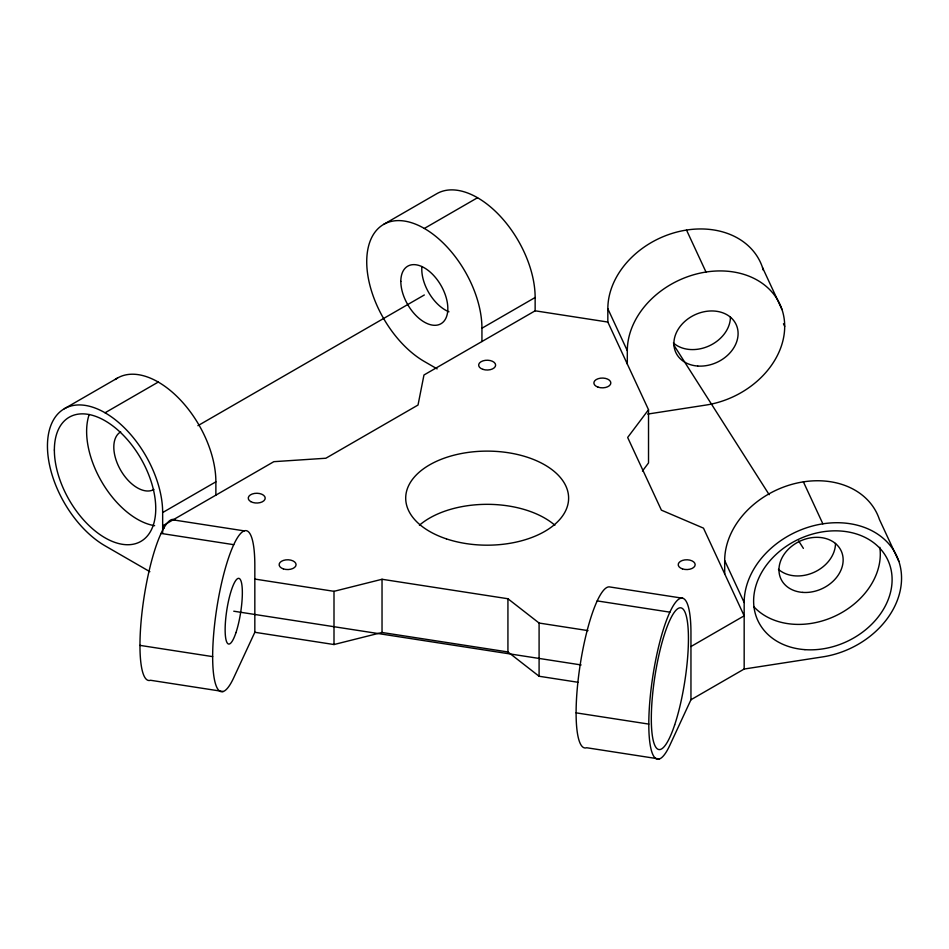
<?xml version="1.0" encoding="UTF-8"?>
<svg xmlns="http://www.w3.org/2000/svg" width="949" height="949" viewBox="0 0 949 949"><rect width="100%" height="100%" fill="white"/><g stroke="black" fill="none" stroke-linecap="round" stroke-linejoin="round"><path stroke-width="1.42" d="M161.045 533.433L233.739 544.679A81.46 17.212 -81.2 0 1 254.83 565.77L254.83 632.283L233.739 677.716A81.46 17.212 -81.2 0 1 212.659 656.625L139.966 645.379M597.182 600.907L669.875 612.152A81.46 17.212 -81.2 0 1 690.955 633.232L690.955 699.757L669.875 745.179A81.46 17.212 -81.2 0 1 648.796 724.099L576.102 712.853M763.34 270.275A81.46 64.247 -24.9 0 0 677.942 231.781A81.46 64.247 -24.9 0 0 607.834 308.745L607.834 322.055L648.523 409.731L627.657 437.465L661.394 510.147L703.482 528.142L744.17 615.818L690.955 646.542M642.437 471.036L648.523 462.946L648.523 409.731M64.318 408.746L117.534 378.022M383.598 224.415L436.813 193.691A81.46 47.035 60 0 1 499.589 215.518A81.46 47.035 60 0 1 535.141 297.5L535.141 310.809L423.966 374.997L418.023 405.033L325.863 458.237L273.834 461.677L162.659 525.865L163.88 528.486M149.859 571.678L105.054 545.817A81.46 47.035 60 0 1 47.45 446.042A81.46 47.035 60 0 1 105.054 412.779L158.269 382.056M437.133 368.876L424.333 361.486A81.46 47.035 60 0 1 366.729 261.71A81.46 47.035 60 0 1 424.333 228.448L477.537 197.724M197.914 425.686L424.333 294.973M162.659 533.255L162.659 512.555L215.874 481.831A81.46 47.035 60 0 0 178.756 398.248A81.46 47.035 60 0 0 115.244 379.505M481.938 341.533L481.938 328.224L535.141 297.5M690.955 699.757L744.17 669.033L822.866 656.862A81.46 64.247 -24.9 0 0 901.55 578.166A81.46 64.247 -24.9 0 0 822.866 523.824L803.388 481.855M254.83 579.068L334.001 591.322L382.032 579.27L507.929 598.748L539.091 623.042L588.036 630.622M254.83 632.283L334.001 644.537L382.032 632.485L507.929 651.963L539.091 676.257L577.965 682.272M647.716 414.072L705.997 405.057A81.46 64.247 -24.9 0 0 784.693 326.373L783.471 323.751M535.141 310.809L607.834 322.055M682.711 598.238L610.017 586.992A81.46 17.212 -81.2 0 0 579.661 668.238A81.46 17.212 -81.2 0 0 586.648 747.741L659.33 758.986M171.591 519.637L244.284 530.882M233.739 611.203L581.132 664.941M223.193 691.513L150.511 680.267A81.46 17.212 -81.2 0 1 143.916 598.131A81.46 17.212 -81.2 0 1 174.96 519.993M673.707 344.878L769.176 494.69M798.607 540.883L803.388 548.38M762.533 267.606L782.012 309.564M898.869 561.369L879.391 519.4A81.46 64.247 -24.9 0 0 793.115 484.014A81.46 64.247 -24.9 0 0 724.692 560.551L724.692 573.848M686.518 230.061L705.997 272.031A81.46 64.247 -24.9 0 1 784.693 326.373M607.834 308.745L627.313 350.715L627.313 364.013M724.692 560.551L744.17 602.52L744.17 669.033M539.091 623.042L539.091 676.257M507.929 598.748L507.929 651.963M382.032 579.27L382.032 632.485M334.001 591.322L334.001 644.537M215.874 481.831L215.874 495.141M105.054 412.779A81.46 47.035 60 0 1 162.659 512.555M648.796 724.099A81.46 17.212 -81.2 0 1 669.875 612.152M730.433 317.049A33.239 26.216 -24.9 0 1 709.045 345.934A33.239 26.216 -24.9 0 1 673.387 342.957M212.659 656.625A81.46 17.212 -81.2 0 1 233.739 544.679M627.313 350.715A81.46 64.247 -24.9 0 1 705.997 272.031M744.17 602.52A81.46 64.247 -24.9 0 1 822.866 523.824M424.333 228.448A81.46 47.035 60 0 1 481.938 328.224M419.411 525.236A81.46 47.035 0 0 1 554.88 525.236M835.488 543.409A33.239 26.216 -24.9 0 1 814.1 572.294A33.239 26.216 -24.9 0 1 778.441 569.317M448.96 311.794A33.239 19.194 60 0 1 421.914 266.539M153.928 489.459A33.239 19.194 60 0 1 120.689 470.265A33.239 19.194 60 0 1 120.689 431.89M154.64 525.687A71.685 41.388 60 0 1 101.994 482.27A71.685 41.388 60 0 1 89.194 414.499M879.806 547.324A71.685 56.537 -24.9 0 1 835.239 616.008A71.685 56.537 -24.9 0 1 753.696 606.565M235.969 632.615A33.239 7.023 -81.2 0 0 239.824 578.902A33.239 7.023 -81.2 0 0 225.435 622.081A33.239 7.023 -81.2 0 0 235.969 632.615M682.461 568.902A8.47 4.887 0 0 0 695.166 564.667A8.47 4.887 0 0 0 682.461 560.432A8.47 4.887 0 0 0 682.461 568.902M598.119 387.18A8.47 4.887 0 0 0 610.836 382.945A8.47 4.887 0 0 0 598.119 378.71A8.47 4.887 0 0 0 598.119 387.18M283.371 568.902A8.47 4.887 0 0 0 296.076 564.667A8.47 4.887 0 0 0 283.371 560.432A8.47 4.887 0 0 0 283.371 568.902M697.693 366.041A33.239 26.216 -24.9 0 0 737.005 326.717A33.239 26.216 -24.9 0 0 683.292 322.862A33.239 26.216 -24.9 0 0 697.693 366.041M446.421 538.878A81.46 47.035 0 0 0 568.617 498.154A81.46 47.035 0 0 0 446.421 457.418A81.46 47.035 0 0 0 446.421 538.878M54.366 450.028A71.685 41.388 60 0 0 130.404 544.619A71.685 41.388 60 0 0 130.404 443.242A71.685 41.388 60 0 0 54.366 450.028M804.942 649.65A71.685 56.537 -24.9 0 0 889.747 564.845A71.685 56.537 -24.9 0 0 773.898 556.529A71.685 56.537 -24.9 0 0 804.942 649.65M674.68 724.858A71.685 15.148 -81.2 0 0 682.995 609.009A71.685 15.148 -81.2 0 0 651.951 702.13A71.685 15.148 -81.2 0 0 674.68 724.858M482.911 369.363A8.47 4.887 0 0 0 495.627 365.116A8.47 4.887 0 0 0 482.911 360.881A8.47 4.887 0 0 0 482.911 369.363M250.75 501.606A8.47 4.887 0 0 0 264.913 499.411A8.47 4.887 0 0 0 254.546 493.421A8.47 4.887 0 0 0 250.75 501.606M400.822 281.402A33.239 19.194 60 0 0 436.077 325.258A33.239 19.194 60 0 0 436.077 278.247A33.239 19.194 60 0 0 400.822 281.402M802.747 592.401A33.239 26.216 -24.9 0 0 842.06 553.077A33.239 26.216 -24.9 0 0 788.358 549.222A33.239 26.216 -24.9 0 0 802.747 592.401"/></g></svg>
